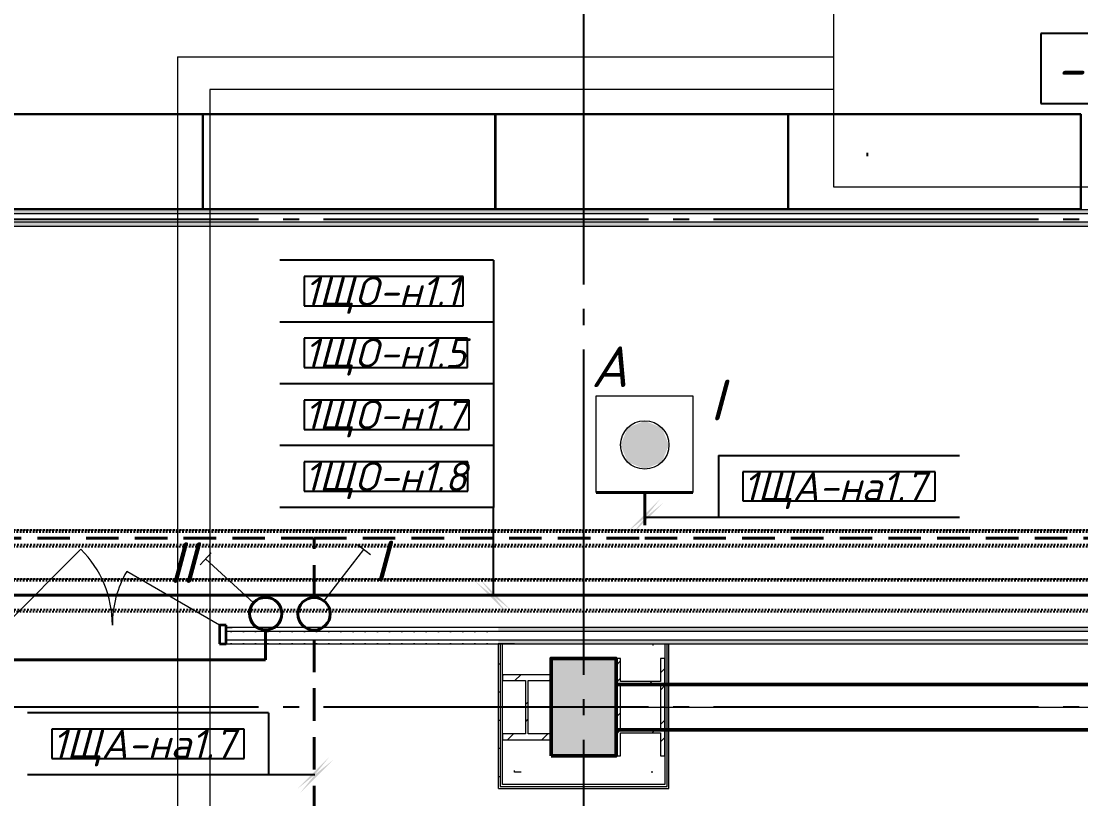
# Model space of a CAD drawing. Header units: millimetres. Extents: x 0 to 1293, y 0 to 420.
# Drawn here: x 243.6 to 308.8, y 184 to 231.8 of the extents above; entities that cross this region are included whole.
import ezdxf

# ---------------------------------------------------------------- set-up
doc = ezdxf.new("R2010")
doc.units = ezdxf.units.MM
for name, pattern in [('JIS_02_2.0', [3, 2, -1]), ('ГОСТ 2.303 5', [24, 20, -1.5, 1, -1.5]), ('СПКБ-0000-000-АР#001$0$Achse', [2300, 0, -800, 1500, 0]), ('СПКБ-0000-000-АР#001$0$Ashe', [300, 200, -100]), ('СПКБ-0000-000-АР#001$0$Разомкнутая', [1058.333302, 634.99999, -423.333311]), ('СПКБ-0000-000-АР#001$0$Штрихпунктирная', [900, 500, -200, 0, -200])]:
    doc.linetypes.add(name, pattern=pattern)
for name, color, linetype in [('@000', 7, 'Continuous'), ('Viewport1ForCustomObjects_0', 7, 'Continuous'), ('Viewport2ForCustomObjects_0', 7, 'Continuous'), ('Номер помещения', 7, 'Continuous'), ('СПКБ-0000-000-АР#001$0$Двери ArchiCAD', 7, 'Continuous'), ('СПКБ-0000-000-АР#001$0$Колонны новые', 7, 'Continuous'), ('СПКБ-0000-000-АР#001$0$Колонны существующие', 7, 'Continuous'), ('СПКБ-0000-000-АР#001$0$оборудование ТХ', 253, 'Continuous'), ('СПКБ-0000-000-АР#001$0$Стены', 7, 'Continuous'), ('Строительные оси', 7, 'Continuous'), ('ЭМ_ЛОТКИ', 3, 'JIS_02_2.0'), ('ЭО_АВАРИЙНОЕ ОСВЕЩЕНИЕ', 7, 'Continuous'), ('ЭО_РАБОЧЕЕ ОСВЕЩЕНИЕ', 7, 'Continuous')]:
    doc.layers.add(name, color=color, linetype=linetype)
for name, color, linetype, lineweight, true_color in [('СПКБ-0000-000-АР#001$0$Двери ArchiCAD_Ном._пера__161', 7, 'Continuous', 13, 0xe11606), ('СПКБ-0000-000-АР#001$0$Двери ArchiCAD_Ном._пера__23', 7, 'Continuous', 35, 0xff6600), ('СПКБ-0000-000-АР#001$0$Двери ArchiCAD_Ном._пера__3', 7, 'Continuous', 18, 0xff6600), ('СПКБ-0000-000-АР#001$0$Колонны новые_Ном._пера__108', 7, 'Continuous', 13, 0xfd8379), ('СПКБ-0000-000-АР#001$0$Колонны существующие_Ном._пера__102', 7, 'Continuous', 13, 0xcccccc), ('СПКБ-0000-000-АР#001$0$Линии_Ном._пера__58', 7, 'Continuous', 50, 0xdf0000), ('СПКБ-0000-000-АР#001$0$Стены_Ном._пера__161', 7, 'Continuous', 13, 0xe11606), ('СПКБ-0000-000-АР#001$0$Стены_Ном._пера__68', 7, 'Continuous', 20, 0xfd4435)]:
    doc.layers.add(name, color=color, linetype=linetype, lineweight=lineweight, true_color=true_color)
for name, color, linetype, lineweight in [('СПКБ-0000-000-АР#001$0$Колонны новые_Ном._пера__20', 1, 'Continuous', 20), ('СПКБ-0000-000-АР#001$0$Колонны существующие_Ном._пера__141', 7, 'Continuous', 50), ('СПКБ-0000-000-АР#001$0$Линии_Ном._пера__1', 7, 'Continuous', 13), ('СПКБ-0000-000-АР#001$0$Линии_Ном._пера__20', 1, 'Continuous', 20), ('СПКБ-0000-000-АР#001$0$Стены_Ном._пера__1', 7, 'Continuous', 13), ('СПКБ-0000-000-АР#001$0$Стены_Ном._пера__20', 1, 'Continuous', 20)]:
    doc.layers.add(name, color=color, linetype=linetype, lineweight=lineweight)
doc.styles.add('2.5', font='isocpeui.ttf')
doc.styles.add('CustomTextStyle196', font='isocpeui.ttf', dxfattribs={"height": 1.8})
doc.styles.add('CustomTextStyle197', font='isocpeui.ttf', dxfattribs={"height": 1.8})
doc.styles.add('CustomTextStyle198', font='isocpeui.ttf', dxfattribs={"height": 1.8})
doc.styles.add('CustomTextStyle199', font='isocpeui.ttf', dxfattribs={"height": 1.8})
doc.styles.add('CustomTextStyle220', font='isocpeui.ttf', dxfattribs={"height": 1.8})
doc.styles.add('CustomTextStyle245', font='isocpeui.ttf', dxfattribs={"height": 1.8})
doc.styles.add('CustomTextStyle77', font='isocpeui.ttf', dxfattribs={"height": 2.5})
pattern_1 = [(0, (0, 0), (0, 75), [0, -75])]
pattern_2 = [(0, (0, 0), (0, 173.205), [0, -100]), (0, (50, 86.6), (0, 173.205), [0, -100])]
pattern_3 = [(45, (0, 0), (-159.099, 159.099), []), (45, (-53.03, 53.03), (-159.099, 159.099), [])]

# ---------------------------------------------------------------- blocks, each defined once
blk = doc.blocks.new('*U552')
at = {"color": 0, "linetype": 'ByBlock', "lineweight": -2}
for p, q in [((-100, -31), (-100, -27206.9)), ((-100, -27206.9), (-100, -31)), ((-90, -27206.9), (-90, -31)), ((90, -31), (90, -27206.9)), ((100, -27206.9), (100, -31)), ((100, -27206.9), (100, -31))]:
    blk.add_line(p, q, dxfattribs=at)
blk = doc.blocks.new('*U553')
at = {"color": 0, "linetype": 'ByBlock', "lineweight": -2}
for p, q in [((-50, -31), (-50, -26905.6)), ((-50, -26905.6), (-50, -31)), ((-40, -26905.6), (-40, -31)), ((40, -31), (40, -26905.6)), ((50, -26905.6), (50, -31)), ((50, -26905.6), (50, -31))]:
    blk.add_line(p, q, dxfattribs=at)
blk = doc.blocks.new('СПКБ-0000-000-АР#001$0$Стена_136', base_point=(-12446.9, 9895.7))
at = {"layer": 'СПКБ-0000-000-АР#001$0$Стены_Ном._пера__161', "linetype": 'Continuous', "lineweight": 13, "true_color": 0xe11606}
h = blk.add_hatch(dxfattribs=at)
h.set_pattern_fill('ГИПС', color=12, style=0, pattern_type=2)
h.set_pattern_definition(pattern_1)
h.paths.add_polyline_path([(5993.1, 9945.7), (-12396.9, 9945.7), (-12421.9, 9920.7), (5993.1, 9920.7)])
h = blk.add_hatch(dxfattribs=at)
h.set_pattern_fill('ГИПС', color=12, style=0, pattern_type=2)
h.set_pattern_definition(pattern_1)
h.paths.add_polyline_path([(-12496.9, 9845.7), (5993.1, 9845.7), (5993.1, 9870.7), (-12471.9, 9870.7)])
at = {"layer": 'СПКБ-0000-000-АР#001$0$Стены_Ном._пера__161', "color": 12, "linetype": 'Continuous', "lineweight": 13, "true_color": 0xe11606}
for p, q in [((5993.1, 9920.7), (-12421.9, 9920.7)), ((-12471.9, 9870.7), (5993.1, 9870.7))]:
    blk.add_line(p, q, dxfattribs=at)
at = {"layer": 'СПКБ-0000-000-АР#001$0$Стены_Ном._пера__161', "color": 12, "linetype": 'Continuous', "lineweight": 13, "true_color": 0xe11606, "flags": 128}
for points in [[(5993.1, 9945.7), (-12396.9, 9945.7)], [(-12496.9, 9845.7), (5993.1, 9845.7)]]:
    blk.add_lwpolyline(points, dxfattribs=at)
blk = doc.blocks.new('СПКБ-0000-000-АР#001$0$Двупольная Дверь 19_9')
at = {"layer": 'СПКБ-0000-000-АР#001$0$Двери ArchiCAD_Ном._пера__161', "color": 12, "linetype": 'Continuous', "lineweight": 13, "true_color": 0xe11606}
for p, q in [((-700, -15), (-737, -15)), ((-700, -40), (-700, -15)), ((-700, -90), (-700, -40)), ((700, -40), (700, -15)), ((700, -15), (737, -15)), ((700, -90), (700, -40)), ((-700, -115), (-737, -115)), ((-700, -115), (-700, -90)), ((700, -115), (700, -90)), ((700, -115), (737, -115))]:
    blk.add_line(p, q, dxfattribs=at)
at = {"layer": 'СПКБ-0000-000-АР#001$0$Двери ArchiCAD_Ном._пера__23', "color": 30, "linetype": 'Continuous', "lineweight": 35, "true_color": 0xff6600}
for p, q in [((-660, 0), (-700, 0)), ((-700, 0), (-700, -115)), ((-660, -115), (-660, 0)), ((700, 0), (660, 0)), ((660, 0), (660, -115)), ((700, -115), (700, 0)), ((-700, -115), (-660, -115)), ((660, -115), (700, -115))]:
    blk.add_line(p, q, dxfattribs=at)
at = {"layer": 'СПКБ-0000-000-АР#001$0$Двери ArchiCAD_Ном._пера__3', "color": 30, "linetype": 'Continuous', "lineweight": 18, "true_color": 0xff6600}
for p, q in [((-660, 0), (-193.3, 466.7)), ((660, 0), (88.4, 330))]:
    blk.add_line(p, q, dxfattribs=at)
for centre, start, end in [((-660, 0), 0, 45), ((660, 0), 150, 180)]:
    blk.add_arc(centre, 660, start, end, dxfattribs=at)
blk = doc.blocks.new('СПКБ-0000-000-АР#001$0$Стена_138', base_point=(-6481.8, 7376.2))
at = {"layer": 'СПКБ-0000-000-АР#001$0$Стены_Ном._пера__161', "linetype": 'Continuous', "lineweight": 13, "true_color": 0xe11606}
h = blk.add_hatch(dxfattribs=at)
h.set_pattern_fill('ГИПС', color=12, style=0, pattern_type=2)
h.set_pattern_definition(pattern_1)
h.paths.add_polyline_path([(-9557, 7376.2), (-12980.8, 7376.2), (-12980.8, 7351.2), (-9557, 7351.2)])
h = blk.add_hatch(dxfattribs=at)
h.set_pattern_fill('ГИПС', color=12, style=0, pattern_type=2)
h.set_pattern_definition(pattern_1)
h.paths.add_polyline_path([(-6481.8, 7376.2), (-8157, 7376.2), (-8157, 7351.2), (-6481.8, 7351.2)])
h = blk.add_hatch(dxfattribs=at)
h.set_pattern_fill('ГИПС', color=12, style=0, pattern_type=2)
h.set_pattern_definition(pattern_1)
h.paths.add_polyline_path([(-12980.8, 7276.2), (-9557, 7276.2), (-9557, 7301.2), (-12980.8, 7301.2)])
h = blk.add_hatch(dxfattribs=at)
h.set_pattern_fill('ГИПС', color=12, style=0, pattern_type=2)
h.set_pattern_definition(pattern_1)
h.paths.add_polyline_path([(-8157, 7276.2), (-6481.8, 7276.2), (-6481.8, 7301.2), (-8157, 7301.2)])
at = {"layer": 'СПКБ-0000-000-АР#001$0$Стены_Ном._пера__161', "color": 12, "linetype": 'Continuous', "lineweight": 13, "true_color": 0xe11606}
for p, q in [((-9557, 7376.2), (-9594, 7376.2)), ((-9557, 7351.2), (-9557, 7376.2)), ((-8157, 7376.2), (-8120, 7376.2)), ((-8157, 7351.2), (-8157, 7376.2)), ((-9557, 7351.2), (-12980.8, 7351.2)), ((-9557, 7301.2), (-9557, 7351.2)), ((-6481.8, 7351.2), (-8157, 7351.2)), ((-8157, 7301.2), (-8157, 7351.2)), ((-12980.8, 7301.2), (-9557, 7301.2)), ((-9557, 7276.2), (-9594, 7276.2)), ((-9557, 7276.2), (-9557, 7301.2)), ((-8157, 7301.2), (-6481.8, 7301.2)), ((-8157, 7276.2), (-8157, 7301.2)), ((-8157, 7276.2), (-8120, 7276.2))]:
    blk.add_line(p, q, dxfattribs=at)
at = {"layer": 'СПКБ-0000-000-АР#001$0$Стены_Ном._пера__161', "color": 12, "linetype": 'Continuous', "lineweight": 13, "true_color": 0xe11606, "flags": 128}
for points in [[(-9557, 7376.2), (-12980.8, 7376.2)], [(-6481.8, 7376.2), (-8157, 7376.2)], [(-12980.8, 7276.2), (-9557, 7276.2)], [(-8157, 7276.2), (-6481.8, 7276.2)]]:
    blk.add_lwpolyline(points, dxfattribs=at)
at = {"layer": 'СПКБ-0000-000-АР#001$0$Двери ArchiCAD', "color": 21, "linetype": 'Continuous', "lineweight": 18, "true_color": 0xff9955, "zscale": 1000}
blk.add_blockref('СПКБ-0000-000-АР#001$0$Двупольная Дверь 19_9', (-8857, 7391.2), dxfattribs=at)
blk = doc.blocks.new('СПКБ-0000-000-АР#001$0$Стена_139', base_point=(5993.1, 7376.2))
at = {"layer": 'СПКБ-0000-000-АР#001$0$Стены_Ном._пера__161', "linetype": 'Continuous', "lineweight": 13, "true_color": 0xe11606}
h = blk.add_hatch(dxfattribs=at)
h.set_pattern_fill('ГИПС', color=12, style=0, pattern_type=2)
h.set_pattern_definition(pattern_1)
h.paths.add_polyline_path([(2442.9, 7376.2), (-6481.8, 7376.2), (-6481.8, 7351.2), (2442.9, 7351.2)])
h = blk.add_hatch(dxfattribs=at)
h.set_pattern_fill('ГИПС', color=12, style=0, pattern_type=2)
h.set_pattern_definition(pattern_1)
h.paths.add_polyline_path([(-6481.8, 7276.2), (2442.9, 7276.2), (2442.9, 7301.2), (-6481.8, 7301.2)])
at = {"layer": 'СПКБ-0000-000-АР#001$0$Стены_Ном._пера__161', "color": 12, "linetype": 'Continuous', "lineweight": 13, "true_color": 0xe11606}
for p, q in [((2442.9, 7351.2), (-6481.8, 7351.2)), ((-6481.8, 7301.2), (2442.9, 7301.2))]:
    blk.add_line(p, q, dxfattribs=at)
at = {"layer": 'СПКБ-0000-000-АР#001$0$Стены_Ном._пера__161', "color": 12, "linetype": 'Continuous', "lineweight": 13, "true_color": 0xe11606, "flags": 128}
for points in [[(2442.9, 7376.2), (-6481.8, 7376.2)], [(-6481.8, 7276.2), (2442.9, 7276.2)]]:
    blk.add_lwpolyline(points, dxfattribs=at)
blk = doc.blocks.new('СПКБ-0000-000-АР#001$0$Стена_141', base_point=(-5531.9, 6485.7))
at = {"layer": 'СПКБ-0000-000-АР#001$0$Стены_Ном._пера__20', "linetype": 'Continuous', "lineweight": 20}
h = blk.add_hatch(dxfattribs=at)
h.set_pattern_fill('ШТУКАТУРКА', color=1, style=0, pattern_type=2)
h.set_pattern_definition(pattern_2)
h.paths.add_polyline_path([(-6481.8, 6385.7), (-5431.9, 6385.7), (-5443.9, 6397.7), (-6469.8, 6397.7)])
h = blk.add_hatch(dxfattribs=at)
h.set_pattern_fill('ШТУКАТУРКА', color=1, style=0, pattern_type=2)
h.set_pattern_definition(pattern_2)
h.paths.add_polyline_path([(-5456.9, 6410.7), (-6456.8, 6410.7), (-6469.8, 6397.7), (-5443.9, 6397.7)])
at = {"layer": 'СПКБ-0000-000-АР#001$0$Стены_Ном._пера__1', "color": 7, "linetype": 'СПКБ-0000-000-АР#001$0$Achse', "lineweight": 13, "flags": 128}
blk.add_lwpolyline([(-5531.9, 6485.7), (-6381.8, 6485.7)], dxfattribs=at)
at = {"layer": 'СПКБ-0000-000-АР#001$0$Стены_Ном._пера__20', "color": 1, "linetype": 'Continuous', "lineweight": 20, "flags": 128}
blk.add_lwpolyline([(-6481.8, 6385.7), (-5431.9, 6385.7)], dxfattribs=at)
at = {"layer": 'СПКБ-0000-000-АР#001$0$Стены_Ном._пера__68', "color": 20, "linetype": 'Continuous', "lineweight": 20, "true_color": 0xfd4435}
for p, q in [((-6469.8, 6397.7), (-5443.9, 6397.7)), ((-5456.9, 6410.7), (-6456.8, 6410.7))]:
    blk.add_line(p, q, dxfattribs=at)
blk = doc.blocks.new('СПКБ-0000-000-АР#001$0$Стена_142', base_point=(-5531.9, 6485.7))
at = {"layer": 'СПКБ-0000-000-АР#001$0$Стены_Ном._пера__20', "linetype": 'Continuous', "lineweight": 20}
h = blk.add_hatch(dxfattribs=at)
h.set_pattern_fill('ШТУКАТУРКА', color=1, style=0, pattern_type=2)
h.set_pattern_definition(pattern_2)
h.paths.add_polyline_path([(-5456.9, 7276.2), (-5456.9, 6410.7), (-5443.9, 6397.7), (-5443.9, 7276.2)])
h = blk.add_hatch(dxfattribs=at)
h.set_pattern_fill('ШТУКАТУРКА', color=1, style=0, pattern_type=2)
h.set_pattern_definition(pattern_2)
h.paths.add_polyline_path([(-5431.9, 6385.7), (-5431.9, 7276.2), (-5443.9, 7276.2), (-5443.9, 6397.7)])
at = {"layer": 'СПКБ-0000-000-АР#001$0$Стены_Ном._пера__1', "color": 7, "linetype": 'Continuous', "lineweight": 13, "flags": 128}
blk.add_lwpolyline([(-5531.9, 7276.2), (-5456.9, 7276.2)], dxfattribs=at)
at = {"layer": 'СПКБ-0000-000-АР#001$0$Стены_Ном._пера__1', "color": 7, "linetype": 'СПКБ-0000-000-АР#001$0$Achse', "lineweight": 13, "flags": 128}
blk.add_lwpolyline([(-5531.9, 7276.2), (-5531.9, 6485.7)], dxfattribs=at)
at = {"layer": 'СПКБ-0000-000-АР#001$0$Стены_Ном._пера__20', "color": 1, "linetype": 'Continuous', "lineweight": 20, "flags": 128}
for points in [[(-5456.9, 7276.2), (-5443.9, 7276.2)], [(-5443.9, 7276.2), (-5431.9, 7276.2)], [(-5431.9, 6385.7), (-5431.9, 7276.2)]]:
    blk.add_lwpolyline(points, dxfattribs=at)
at = {"layer": 'СПКБ-0000-000-АР#001$0$Стены_Ном._пера__68', "color": 20, "linetype": 'Continuous', "lineweight": 20, "true_color": 0xfd4435}
for p, q in [((-5456.9, 7276.2), (-5456.9, 6410.7)), ((-5443.9, 6397.7), (-5443.9, 7276.2))]:
    blk.add_line(p, q, dxfattribs=at)
blk = doc.blocks.new('СПКБ-0000-000-АР#001$0$Стена_143', base_point=(-6381.8, 6485.7))
at = {"layer": 'СПКБ-0000-000-АР#001$0$Стены_Ном._пера__20', "linetype": 'Continuous', "lineweight": 20}
h = blk.add_hatch(dxfattribs=at)
h.set_pattern_fill('ШТУКАТУРКА', color=1, style=0, pattern_type=2)
h.set_pattern_definition(pattern_2)
h.paths.add_polyline_path([(-6481.8, 7276.2), (-6481.8, 6385.7), (-6469.8, 6397.7), (-6469.8, 7276.2)])
h = blk.add_hatch(dxfattribs=at)
h.set_pattern_fill('ШТУКАТУРКА', color=1, style=0, pattern_type=2)
h.set_pattern_definition(pattern_2)
h.paths.add_polyline_path([(-6456.8, 6410.7), (-6456.8, 7276.2), (-6469.8, 7276.2), (-6469.8, 6397.7)])
at = {"layer": 'СПКБ-0000-000-АР#001$0$Стены_Ном._пера__1', "color": 7, "linetype": 'Continuous', "lineweight": 13, "flags": 128}
blk.add_lwpolyline([(-6381.8, 7276.2), (-6456.8, 7276.2)], dxfattribs=at)
at = {"layer": 'СПКБ-0000-000-АР#001$0$Стены_Ном._пера__1', "color": 7, "linetype": 'СПКБ-0000-000-АР#001$0$Achse', "lineweight": 13, "flags": 128}
blk.add_lwpolyline([(-6381.8, 6485.7), (-6381.8, 7276.2)], dxfattribs=at)
at = {"layer": 'СПКБ-0000-000-АР#001$0$Стены_Ном._пера__20', "color": 1, "linetype": 'Continuous', "lineweight": 20, "flags": 128}
for points in [[(-6469.8, 7276.2), (-6481.8, 7276.2)], [(-6481.8, 7276.2), (-6481.8, 6385.7)], [(-6456.8, 7276.2), (-6469.8, 7276.2)]]:
    blk.add_lwpolyline(points, dxfattribs=at)
at = {"layer": 'СПКБ-0000-000-АР#001$0$Стены_Ном._пера__68', "color": 20, "linetype": 'Continuous', "lineweight": 20, "true_color": 0xfd4435}
for p, q in [((-6469.8, 7276.2), (-6469.8, 6397.7)), ((-6456.8, 6410.7), (-6456.8, 7276.2))]:
    blk.add_line(p, q, dxfattribs=at)
blk = doc.blocks.new('СПКБ-0000-000-АР#001$0$Колонна_14', base_point=(-5956.9, 6885.7))
at = {"layer": 'СПКБ-0000-000-АР#001$0$Колонны существующие_Ном._пера__102', "linetype": 'Continuous', "lineweight": 13, "true_color": 0xcccccc}
blk.add_hatch(color=254, dxfattribs=at).paths.add_polyline_path([(-6156.9, 6585.7), (-5756.9, 6585.7), (-5756.9, 7185.7), (-6156.9, 7185.7)])
at = {"layer": 'СПКБ-0000-000-АР#001$0$Колонны существующие_Ном._пера__141', "color": 7, "linetype": 'Continuous', "lineweight": 50, "flags": 128}
blk.add_lwpolyline([(-6156.9, 6585.7), (-5756.9, 6585.7), (-5756.9, 7185.7), (-6156.9, 7185.7)], close=True, dxfattribs=at)
blk = doc.blocks.new('СПКБ-0000-000-АР#001$0$Колонна_67', base_point=(-6306.9, 6885.7))
at = {"layer": 'СПКБ-0000-000-АР#001$0$Колонны новые_Ном._пера__108', "linetype": 'Continuous', "lineweight": 13, "true_color": 0xfd8379}
h = blk.add_hatch(dxfattribs=at)
h.set_pattern_fill('СТАЛЬ', color=11, style=0, pattern_type=2)
h.set_pattern_definition(pattern_3)
h.paths.add_polyline_path([(-6156.9, 6685.7), (-6156.9, 6722.4), (-6298.1, 6722.4), (-6298.1, 7049.1), (-6156.9, 7049.1), (-6156.9, 7085.7), (-6456.9, 7085.7), (-6456.9, 7049.1), (-6315.6, 7049.1), (-6315.6, 6722.4), (-6456.9, 6722.4), (-6456.9, 6685.7)])
at = {"layer": 'СПКБ-0000-000-АР#001$0$Колонны новые_Ном._пера__20', "color": 1, "linetype": 'Continuous', "lineweight": 20}
for p, q in [((-6156.9, 7085.7), (-6456.9, 7085.7)), ((-6456.9, 7085.7), (-6456.9, 7049.1)), ((-6456.9, 7049.1), (-6315.6, 7049.1)), ((-6315.6, 7049.1), (-6315.6, 6722.4)), ((-6298.1, 6722.4), (-6298.1, 7049.1)), ((-6298.1, 7049.1), (-6156.9, 7049.1)), ((-6156.9, 7049.1), (-6156.9, 7085.7)), ((-6315.6, 6722.4), (-6456.9, 6722.4)), ((-6456.9, 6722.4), (-6456.9, 6685.7)), ((-6156.9, 6722.4), (-6298.1, 6722.4)), ((-6156.9, 6685.7), (-6156.9, 6722.4)), ((-6456.9, 6685.7), (-6156.9, 6685.7))]:
    blk.add_line(p, q, dxfattribs=at)
blk = doc.blocks.new('СПКБ-0000-000-АР#001$0$Колонна_68', base_point=(-5606.9, 6735.7))
at = {"layer": 'СПКБ-0000-000-АР#001$0$Колонны новые_Ном._пера__108', "linetype": 'Continuous', "lineweight": 13, "true_color": 0xfd8379}
h = blk.add_hatch(dxfattribs=at)
h.set_pattern_fill('СТАЛЬ', color=11, style=0, pattern_type=2)
h.set_pattern_definition(pattern_3)
h.paths.add_polyline_path([(-5456.9, 6585.7), (-5456.9, 6885.7), (-5484.3, 6885.7), (-5484.3, 6744.5), (-5729.4, 6744.5), (-5729.4, 6885.7), (-5756.9, 6885.7), (-5756.9, 6585.7), (-5729.4, 6585.7), (-5729.4, 6727), (-5484.3, 6727), (-5484.3, 6585.7)])
at = {"layer": 'СПКБ-0000-000-АР#001$0$Колонны новые_Ном._пера__20', "color": 1, "linetype": 'Continuous', "lineweight": 20}
for p, q in [((-5729.4, 6885.7), (-5756.9, 6885.7)), ((-5756.9, 6885.7), (-5756.9, 6585.7)), ((-5729.4, 6744.5), (-5729.4, 6885.7)), ((-5456.9, 6885.7), (-5484.3, 6885.7)), ((-5484.3, 6885.7), (-5484.3, 6744.5)), ((-5456.9, 6585.7), (-5456.9, 6885.7)), ((-5484.3, 6744.5), (-5729.4, 6744.5)), ((-5729.4, 6585.7), (-5729.4, 6727)), ((-5729.4, 6727), (-5484.3, 6727)), ((-5484.3, 6727), (-5484.3, 6585.7)), ((-5756.9, 6585.7), (-5729.4, 6585.7)), ((-5484.3, 6585.7), (-5456.9, 6585.7))]:
    blk.add_line(p, q, dxfattribs=at)
blk = doc.blocks.new('СПКБ-0000-000-АР#001$0$Колонна_69', base_point=(-5606.9, 7035.7))
at = {"layer": 'СПКБ-0000-000-АР#001$0$Колонны новые_Ном._пера__108', "linetype": 'Continuous', "lineweight": 13, "true_color": 0xfd8379}
h = blk.add_hatch(dxfattribs=at)
h.set_pattern_fill('СТАЛЬ', color=11, style=0, pattern_type=2)
h.set_pattern_definition(pattern_3)
h.paths.add_polyline_path([(-5456.9, 6885.7), (-5456.9, 7185.7), (-5484.3, 7185.7), (-5484.3, 7044.5), (-5729.4, 7044.5), (-5729.4, 7185.7), (-5756.9, 7185.7), (-5756.9, 6885.7), (-5729.4, 6885.7), (-5729.4, 7027), (-5484.3, 7027), (-5484.3, 6885.7)])
at = {"layer": 'СПКБ-0000-000-АР#001$0$Колонны новые_Ном._пера__20', "color": 1, "linetype": 'Continuous', "lineweight": 20}
for p, q in [((-5729.4, 7185.7), (-5756.9, 7185.7)), ((-5756.9, 7185.7), (-5756.9, 6885.7)), ((-5729.4, 7044.5), (-5729.4, 7185.7)), ((-5456.9, 7185.7), (-5484.3, 7185.7)), ((-5484.3, 7185.7), (-5484.3, 7044.5)), ((-5456.9, 6885.7), (-5456.9, 7185.7)), ((-5484.3, 7044.5), (-5729.4, 7044.5)), ((-5729.4, 6885.7), (-5729.4, 7027)), ((-5729.4, 7027), (-5484.3, 7027)), ((-5484.3, 7027), (-5484.3, 6885.7)), ((-5756.9, 6885.7), (-5729.4, 6885.7)), ((-5484.3, 6885.7), (-5456.9, 6885.7))]:
    blk.add_line(p, q, dxfattribs=at)
blk = doc.blocks.new('*E595')
at = {"layer": 'СПКБ-0000-000-АР#001$0$Линии_Ном._пера__1', "color": 7, "linetype": 'СПКБ-0000-000-АР#001$0$Ashe', "lineweight": 13}
for p, q in [((232.15, 157.5), (193.75, 157.5)), ((193.75, 157.5), (193.75, 39.2))]:
    blk.add_line(p, q, dxfattribs=at)
at = {"layer": 'СПКБ-0000-000-АР#001$0$Линии_Ном._пера__1', "color": 7, "linetype": 'СПКБ-0000-000-АР#001$0$Ashe', "lineweight": 13, "flags": 128}
blk.add_lwpolyline([(232.15, 177.5), (280.15, 177.5), (280.15, 151.5), (232.15, 151.5)], close=True, dxfattribs=at)
at = {"layer": 'СПКБ-0000-000-АР#001$0$Линии_Ном._пера__20', "color": 1, "linetype": 'СПКБ-0000-000-АР#001$0$Ashe', "lineweight": 20}
for q in [(232.15, 159.5), (191.75, 39.2)]:
    blk.add_line((191.75, 159.5), q, dxfattribs=at)
at = {"layer": 'СПКБ-0000-000-АР#001$0$Линии_Ном._пера__20', "color": 1, "linetype": 'СПКБ-0000-000-АР#001$0$Штрихпунктирная', "lineweight": 20}
blk.add_line((216.75, 119.5), (276.75, 119.5), dxfattribs=at)
at = {"layer": 'СПКБ-0000-000-АР#001$0$Линии_Ном._пера__58', "color": 12, "linetype": 'СПКБ-0000-000-АР#001$0$Achse', "lineweight": 50, "true_color": 0xdf0000}
for p, q in [((234.15, 175.5), (234.15, 153.5)), ((234.15, 153.5), (278.15, 153.5))]:
    blk.add_line(p, q, dxfattribs=at)
at = {"layer": 'СПКБ-0000-000-АР#001$0$Линии_Ном._пера__58', "color": 12, "linetype": 'СПКБ-0000-000-АР#001$0$Разомкнутая', "lineweight": 50, "true_color": 0xdf0000}
for p, q in [((218.75, 120.903), (274.92, 120.903)), ((218.75, 118.097), (274.92, 118.097))]:
    blk.add_line(p, q, dxfattribs=at)
at = {"layer": 'СПКБ-0000-000-АР#001$0$оборудование ТХ', "lineweight": 30}
for points in [[(175.296, 155.978), (193.313, 155.978), (193.313, 150.133), (175.296, 150.133)], [(193.313, 155.978), (211.33, 155.978), (211.33, 150.133), (193.313, 150.133)], [(211.309, 155.978), (229.326, 155.978), (229.326, 150.133), (211.309, 150.133)], [(229.326, 155.978), (247.343, 155.978), (247.343, 150.133), (229.326, 150.133)]]:
    blk.add_lwpolyline(points, close=True, dxfattribs=at)
at = {"layer": 'СПКБ-0000-000-АР#001$0$Колонны новые', "color": 1, "lineweight": 20, "xscale": 0.01, "yscale": 0.01, "zscale": 0.01}
for name, p in [('СПКБ-0000-000-АР#001$0$Колонна_69', (220.25, 121)), ('СПКБ-0000-000-АР#001$0$Колонна_67', (213.25, 119.5)), ('СПКБ-0000-000-АР#001$0$Колонна_68', (220.25, 118))]:
    blk.add_blockref(name, p, dxfattribs=at)
at = {"layer": 'СПКБ-0000-000-АР#001$0$Колонны существующие', "color": 7, "lineweight": 50, "xscale": 0.01, "yscale": 0.01, "zscale": 0.01}
blk.add_blockref('СПКБ-0000-000-АР#001$0$Колонна_14', (216.75, 119.5), dxfattribs=at)
at = {"layer": 'СПКБ-0000-000-АР#001$0$Стены', "color": 12, "lineweight": 13, "true_color": 0xe11606, "xscale": 0.01, "yscale": 0.01, "zscale": 0.01}
for name, p in [('СПКБ-0000-000-АР#001$0$Стена_136', (151.85, 149.6)), ('СПКБ-0000-000-АР#001$0$Стена_138', (211.5, 124.404)), ('СПКБ-0000-000-АР#001$0$Стена_139', (336.25, 124.404))]:
    blk.add_blockref(name, p, dxfattribs=at)
at = {"layer": 'СПКБ-0000-000-АР#001$0$Стены', "color": 12, "lineweight": 50, "true_color": 0xdf0000, "xscale": 0.01, "yscale": 0.01, "zscale": 0.01}
for name, p in [('СПКБ-0000-000-АР#001$0$Стена_143', (212.5, 115.5)), ('СПКБ-0000-000-АР#001$0$Стена_142', (221, 115.5)), ('СПКБ-0000-000-АР#001$0$Стена_141', (221, 115.5))]:
    blk.add_blockref(name, p, dxfattribs=at)
blk = doc.blocks.new('*E596')
at = {"layer": 'Номер помещения', "color": 6, "linetype": 'Continuous'}
for p, q in [((277.734, 169.443), (266.314, 169.443)), ((266.314, 169.443), (266.314, 165.143)), ((266.314, 165.143), (277.734, 165.143))]:
    blk.add_line(p, q, dxfattribs=at)
at = {"layer": 'Строительные оси', "color": 3, "linetype": 'ГОСТ 2.303 5', "lineweight": 25}
for p, q in [((238.188, 318), (238.188, 14)), ((578.188, 158), (14.188, 158)), ((578.188, 128), (14.188, 128))]:
    blk.add_line(p, q, dxfattribs=at)
at = {"layer": 'ЭО_АВАРИЙНОЕ ОСВЕЩЕНИЕ', "color": 7, "lineweight": 0}
for p, q in [((238.953, 141.21), (238.957, 147.16)), ((238.957, 147.16), (244.907, 147.156)), ((244.907, 147.156), (244.903, 141.206)), ((222.214, 134.533), (224.668, 137.692)), ((224.273, 137.999), (225.062, 137.385))]:
    blk.add_line(p, q, dxfattribs=at)
at = {"layer": 'ЭО_АВАРИЙНОЕ ОСВЕЩЕНИЕ', "color": 1, "lineweight": 40}
blk.add_line((244.903, 141.206), (238.953, 141.21), dxfattribs=at)
at = {"layer": 'ЭО_АВАРИЙНОЕ ОСВЕЩЕНИЕ', "color": 1, "linetype": 'JIS_02_2.0', "lineweight": 40}
for p, q in [((241.947, 141.208), (241.947, 138.395)), ((171.572, 138.395), (221.6, 138.395)), ((221.6, 134.744), (221.6, 138.395)), ((221.6, 138.395), (241.947, 138.395)), ((241.947, 138.395), (321.542, 138.395)), ((221.6, 115.164), (221.6, 132.744))]:
    blk.add_line(p, q, dxfattribs=at)
at = {"layer": 'ЭО_АВАРИЙНОЕ ОСВЕЩЕНИЕ', "color": 7, "lineweight": 0}
blk.add_circle((241.947, 144.133), 1.488, dxfattribs=at)
at = {"layer": 'ЭО_АВАРИЙНОЕ ОСВЕЩЕНИЕ', "color": 1, "lineweight": 40}
blk.add_circle((221.6, 133.744), 1, dxfattribs=at)
at = {"layer": 'ЭО_АВАРИЙНОЕ ОСВЕЩЕНИЕ', "color": 1, "lineweight": 0}
for points in [[(241.948, 145.621), (240.896, 145.186), (242.996, 145.186)], [(240.896, 145.185), (240.46, 144.134), (243.434, 144.134)], [(240.896, 145.186), (240.896, 145.185), (243, 145.185)], [(240.896, 145.186), (242.996, 145.186), (243, 145.185)], [(240.896, 145.185), (243, 145.185), (243.434, 144.134)], [(240.46, 144.134), (240.461, 144.132), (243.435, 144.132)], [(240.46, 144.134), (243.434, 144.134), (243.435, 144.132)], [(240.461, 144.132), (240.895, 143.082), (242.999, 143.082)], [(240.461, 144.132), (243.435, 144.132), (242.999, 143.082)], [(240.895, 143.082), (240.898, 143.081), (242.998, 143.081)], [(240.895, 143.082), (242.999, 143.082), (242.998, 143.081)], [(240.898, 143.081), (242.998, 143.081), (241.946, 142.646)]]:
    blk.add_solid(points, dxfattribs=at)
at = {"layer": 'ЭО_РАБОЧЕЕ ОСВЕЩЕНИЕ', "color": 7, "lineweight": 0}
for p, q in [((214.585, 136.75), (215.258, 137.49)), ((217.881, 134.429), (214.922, 137.12))]:
    blk.add_line(p, q, dxfattribs=at)
at = {"layer": 'ЭО_РАБОЧЕЕ ОСВЕЩЕНИЕ', "color": 5, "lineweight": 40}
for p, q in [((195.701, 134.885), (218.62, 134.885)), ((218.62, 134.885), (218.62, 134.756)), ((218.62, 134.885), (288.194, 134.885)), ((218.62, 130.904), (218.62, 132.756)), ((189.937, 130.904), (218.62, 130.904))]:
    blk.add_line(p, q, dxfattribs=at)
blk.add_circle((218.62, 133.756), 1, dxfattribs=at)
at = {"layer": 'Номер помещения', "color": 7, "linetype": 'Continuous', "style": 'CustomTextStyle77'}
blk.add_text('-1,250', height=2.5, dxfattribs=at).set_placement((267.214, 166.043))
blk = doc.blocks.new('CustomObjectsInViewport1_0')
at = {"layer": 'ЭО_АВАРИЙНОЕ ОСВЕЩЕНИЕ'}
for p, q in [((286.492, 205.072), (301.313, 205.072)), ((286.492, 205.072), (286.492, 201.272)), ((281.994, 201.272), (286.492, 201.272)), ((286.492, 201.272), (301.313, 201.272)), ((258.788, 189.234), (243.966, 189.234)), ((258.788, 189.234), (258.788, 185.434)), ((258.788, 185.434), (243.966, 185.434)), ((261.652, 185.434), (258.788, 185.434))]:
    blk.add_line(p, q, dxfattribs=at)
at = {"layer": 'ЭО_АВАРИЙНОЕ ОСВЕЩЕНИЕ', "color": 7, "true_color": 0xffffff}
for p, q in [((299.813, 204.072), (287.992, 204.072)), ((287.992, 204.072), (287.992, 202.272)), ((299.813, 202.272), (299.813, 204.072)), ((287.992, 202.272), (299.813, 202.272)), ((287.992, 202.272), (287.992, 202.272)), ((257.288, 188.234), (245.466, 188.234)), ((245.466, 188.234), (245.466, 186.434)), ((257.288, 186.434), (257.288, 188.234)), ((245.466, 186.434), (257.288, 186.434)), ((245.466, 186.434), (245.466, 186.434))]:
    blk.add_line(p, q, dxfattribs=at)
at = {"layer": 'ЭО_АВАРИЙНОЕ ОСВЕЩЕНИЕ'}
for points in [[(282.888, 202.378), (280.888, 200.378), (281.1, 200.166), (283.1, 202.166)], [(260.758, 184.328), (262.758, 186.328), (262.546, 186.54), (260.546, 184.54)]]:
    blk.add_solid(points, dxfattribs=at)
at = {"layer": 'ЭО_РАБОЧЕЕ ОСВЕЩЕНИЕ'}
for p, q in [((272.642, 217.079), (259.498, 217.079)), ((272.642, 217.079), (272.642, 201.879)), ((272.642, 213.279), (259.498, 213.279)), ((272.642, 209.479), (259.498, 209.479)), ((272.642, 205.679), (259.498, 205.679)), ((272.642, 201.879), (259.498, 201.879)), ((272.642, 196.421), (272.642, 201.879))]:
    blk.add_line(p, q, dxfattribs=at)
at = {"layer": 'ЭО_РАБОЧЕЕ ОСВЕЩЕНИЕ', "color": 7, "true_color": 0xffffff}
for p, q in [((270.77, 216.079), (260.998, 216.079)), ((260.998, 216.079), (260.998, 214.279)), ((270.77, 214.279), (270.77, 216.079)), ((260.998, 214.279), (270.77, 214.279)), ((260.998, 214.279), (260.998, 214.279)), ((271.049, 212.279), (260.998, 212.279)), ((260.998, 212.279), (260.998, 210.479)), ((271.049, 210.479), (271.049, 212.279)), ((260.998, 210.479), (271.049, 210.479)), ((260.998, 210.479), (260.998, 210.479)), ((271.142, 208.479), (260.998, 208.479)), ((260.998, 208.479), (260.998, 206.679)), ((271.142, 206.679), (271.142, 208.479)), ((260.998, 206.679), (271.142, 206.679)), ((260.998, 206.679), (260.998, 206.679)), ((271.061, 204.679), (260.998, 204.679)), ((260.998, 204.679), (260.998, 202.879)), ((271.061, 202.879), (271.061, 204.679)), ((260.998, 202.879), (271.061, 202.879)), ((260.998, 202.879), (260.998, 202.879))]:
    blk.add_line(p, q, dxfattribs=at)
at = {"layer": 'ЭО_РАБОЧЕЕ ОСВЕЩЕНИЕ'}
blk.add_solid([(271.536, 197.315), (273.536, 195.315), (273.748, 195.527), (271.748, 197.527)], dxfattribs=at)
at = {"layer": 'ЭО_АВАРИЙНОЕ ОСВЕЩЕНИЕ'}
for style, p in [('CustomTextStyle220', (287.992, 202.272)), ('CustomTextStyle245', (245.466, 186.434))]:
    blk.add_text('1ЩА-на1.7', height=1.8, dxfattribs=dict(at, style=style)).set_placement(p)
at = {"layer": 'ЭО_РАБОЧЕЕ ОСВЕЩЕНИЕ'}
for s, style, p in [('1ЩO-н1.1', 'CustomTextStyle196', (260.998, 214.279)), ('1ЩO-н1.5', 'CustomTextStyle197', (260.998, 210.479)), ('1ЩO-н1.7', 'CustomTextStyle198', (260.998, 206.679)), ('1ЩO-н1.8', 'CustomTextStyle199', (260.998, 202.879))]:
    blk.add_text(s, height=1.8, dxfattribs=dict(at, style=style)).set_placement(p)

msp = doc.modelspace()

# ---------------------------------------------------------------- block references
at = {"layer": '@000', "color": 1, "linetype": 'JIS_02_2.0', "lineweight": 40}
msp.add_blockref('*E595', (61.438, 70.086), dxfattribs=at)
at = {"layer": 'Viewport1ForCustomObjects_0'}
msp.add_blockref('CustomObjectsInViewport1_0', (0, 0), dxfattribs=at)
at = {"layer": 'Viewport2ForCustomObjects_0'}
msp.add_blockref('*E596', (40, 61.586), dxfattribs=at)
at = {"layer": 'ЭМ_ЛОТКИ', "xscale": 0.01, "yscale": 0.01, "zscale": 0.01, "rotation": 270}
for name, p in [('*U553', (412.342, 199.981, 30)), ('*U552', (415.354, 196.471, 30))]:
    msp.add_blockref(name, p, dxfattribs=at)

# ---------------------------------------------------------------- texts
at = {"layer": 'ЭО_АВАРИЙНОЕ ОСВЕЩЕНИЕ', "color": 1, "insert": (279.773, 210.528), "char_height": 2.5, "attachment_point": 5, "style": '2.5'}
msp.add_mtext('А', dxfattribs=at)
at = {"layer": 'ЭО_АВАРИЙНОЕ ОСВЕЩЕНИЕ', "char_height": 2.5, "attachment_point": 5, "style": '2.5'}
for insert in [(286.384, 208.486), (265.689, 198.584)]:
    msp.add_mtext('I', dxfattribs=dict(at, insert=insert))
at = {"layer": 'ЭО_РАБОЧЕЕ ОСВЕЩЕНИЕ', "insert": (253.47, 198.483), "char_height": 2.5, "attachment_point": 5, "style": '2.5'}
msp.add_mtext('II', dxfattribs=at)

doc.saveas('drawing.dxf')
